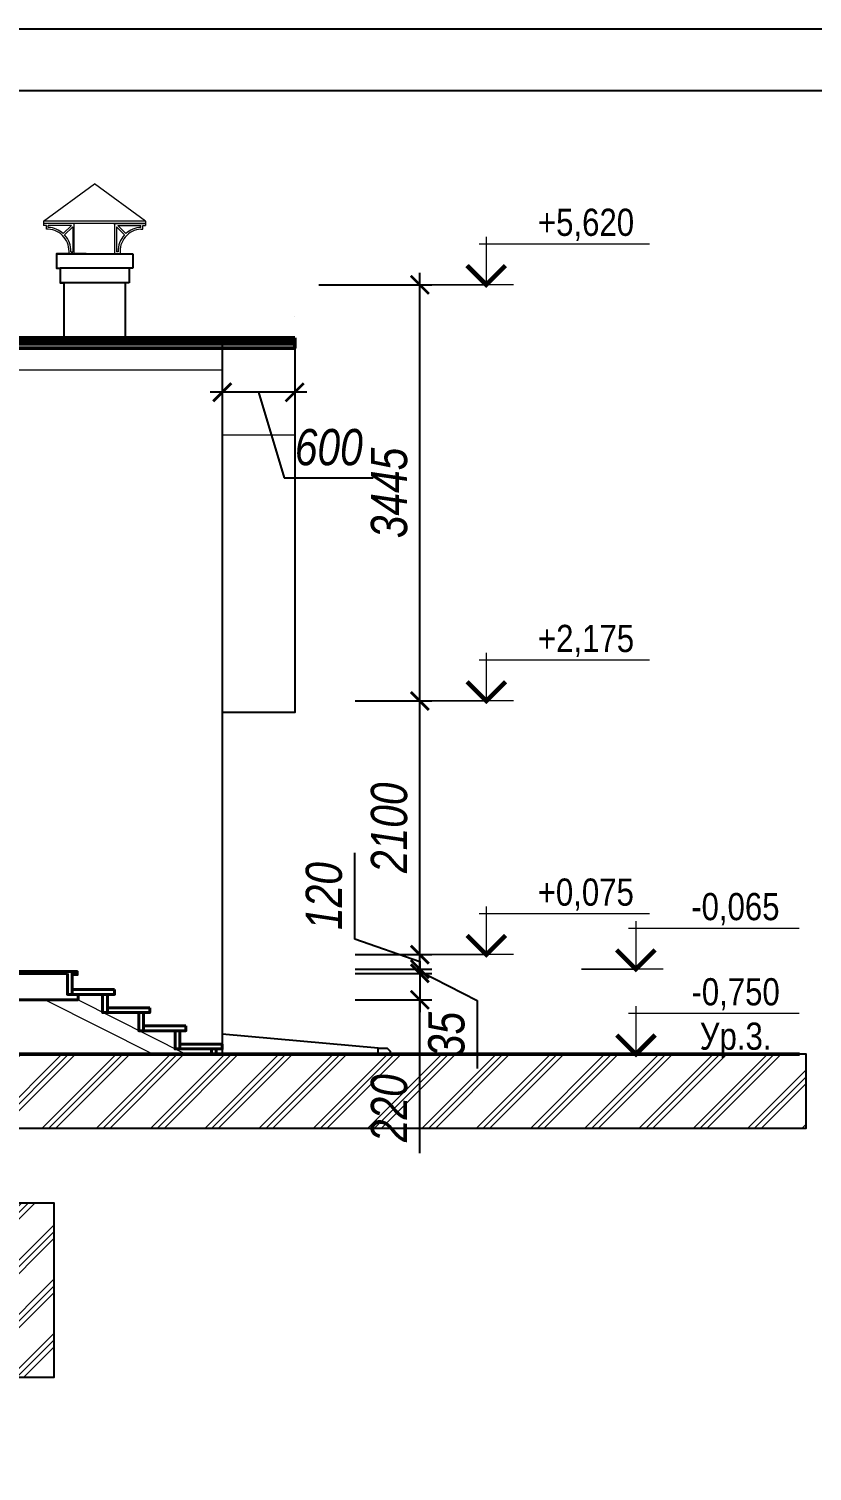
# Model space of a CAD drawing. Header units: millimetres. Extents: x 1582001 to 3303937, y 226471 to 491235.
# Drawn here: x 1855149 to 1861628, y 398115 to 410055 of the extents above; entities that cross this region are included whole.
import ezdxf
from ezdxf.enums import TextEntityAlignment as Align

# ---------------------------------------------------------------- set-up
doc = ezdxf.new("R2010")
doc.units = ezdxf.units.MM
doc.layers.get('Defpoints').update_dxf_attribs({"color": 255, "lineweight": 30})
for name, color, linetype, lineweight in [('A-Wall-G', 22, 'Continuous', 50), ('Конструктивный - Несущий_Ном_пера__1', 7, 'Continuous', 13), ('Отметки', 123, 'Continuous', 18), ('Размеры', 7, 'Continuous', 18), ('Стены несущие', 7, 'Continuous', 40), ('Штриховки', 251, 'Continuous', 20)]:
    doc.layers.add(name, color=color, linetype=linetype, lineweight=lineweight)
doc.layers.add('Т-Подписи', color=7, linetype='Continuous')
doc.layers.add('Формуляр', color=138, linetype='Continuous')
doc.styles.add('-АР-', font='ARIALN.TTF', dxfattribs={"width": 0.98, "height": 300})
doc.styles.add('style', font='ARIALNI.TTF', dxfattribs={"width": 0.98, "height": 300})
doc.dimstyles.new('М100', dxfattribs={"dimtxt": 600, "dimasz": 150, "dimexe": 100, "dimexo": 200, "dimgap": 100, "dimtad": 1, "dimdec": 0, "dimtxsty": 'style', "dimblk": 'ARCHTICK', "dimcen": 150, "dimdle": 100, "dimclrt": 256, "dimadec": 0, "dimazin": 0, "dimtfac": 1, "dimtdec": 0, "dimtmove": 1, "dimatfit": 3, "dimldrblk": 'NONE', "dimfxl": 0, "dimarcsym": 0})

# ---------------------------------------------------------------- blocks, each defined once
blk = doc.blocks.new('_ArchTick')
at = {"color": 0, "linetype": 'ByBlock', "const_width": 0.15}
blk.add_lwpolyline([(-0.5, -0.5), (0.5, 0.5)], dxfattribs=at)
blk = doc.blocks.new('*D546')
at = {"layer": 'Defpoints', "color": 0, "lineweight": -3, "transparency": 16777216}
for p in [(1857648, 402271), (1857648, 402236), (1858383, 402236)]:
    blk.add_point(p, dxfattribs=at)
at = {"layer": 'Размеры', "color": 0, "lineweight": -2, "transparency": 16777216}
for p, q in [((1858383, 402271), (1858383, 402421)), ((1857848, 402271), (1858483, 402271)), ((1858383, 402271), (1858383, 402236)), ((1858383, 402271), (1858383, 402236)), ((1858383, 402253), (1858857, 402011)), ((1857848, 402236), (1858483, 402236)), ((1858383, 402236), (1858383, 402086)), ((1858857, 402011), (1858857, 401449))]:
    blk.add_line(p, q, dxfattribs=at)
at = {"layer": 'Размеры', "color": 0, "lineweight": -2, "transparency": 16777216, "xscale": 150, "yscale": 150, "zscale": 150}
for p, rotation in [((1858383, 402271), 270), ((1858383, 402236), 90)]:
    blk.add_blockref('_ArchTick', p, dxfattribs=dict(at, rotation=rotation))
at = {"layer": 'Размеры', "transparency": 16777216, "insert": (1858604, 401730), "char_height": 300, "attachment_point": 5, "rotation": 90, "style": 'style'}
blk.add_mtext('35', dxfattribs=at)
blk = doc.blocks.new('_None')
blk = doc.blocks.new('*D547')
at = {"layer": 'Defpoints', "color": 0, "lineweight": -3, "transparency": 16777216}
for p in [(1857648, 402236), (1857648, 402016), (1858383, 402016)]:
    blk.add_point(p, dxfattribs=at)
at = {"layer": 'Размеры', "color": 0, "lineweight": -2, "transparency": 16777216}
for p, q in [((1858383, 402336), (1858383, 401916)), ((1857848, 402236), (1858483, 402236)), ((1857848, 402016), (1858483, 402016)), ((1858383, 400747), (1858383, 402016))]:
    blk.add_line(p, q, dxfattribs=at)
at = {"layer": 'Размеры', "color": 0, "lineweight": -2, "transparency": 16777216, "xscale": 150, "yscale": 150, "zscale": 150}
for p, rotation in [((1858383, 402236), 90), ((1858383, 402016), 270)]:
    blk.add_blockref('_ArchTick', p, dxfattribs=dict(at, rotation=rotation))
at = {"layer": 'Размеры', "transparency": 16777216, "insert": (1858130, 401120), "char_height": 300, "attachment_point": 5, "rotation": 90, "style": 'style'}
blk.add_mtext('220', dxfattribs=at)
blk = doc.blocks.new('*D548')
at = {"layer": 'Defpoints', "color": 0, "lineweight": -3, "transparency": 16777216}
for p in [(1857648, 402391), (1858383, 402391), (1857648, 402271)]:
    blk.add_point(p, dxfattribs=at)
at = {"layer": 'Размеры', "color": 0, "lineweight": -2, "transparency": 16777216}
for p, q in [((1857845, 402518), (1857845, 403234)), ((1858383, 402331), (1857845, 402518)), ((1858383, 402391), (1858383, 402541)), ((1857848, 402391), (1858483, 402391)), ((1858383, 402271), (1858383, 402391)), ((1858383, 402271), (1858383, 402391)), ((1857848, 402271), (1858483, 402271)), ((1858383, 402271), (1858383, 402121))]:
    blk.add_line(p, q, dxfattribs=at)
at = {"layer": 'Размеры', "color": 0, "lineweight": -2, "transparency": 16777216, "xscale": 150, "yscale": 150, "zscale": 150}
for p, rotation in [((1858383, 402391), 270), ((1858383, 402271), 90)]:
    blk.add_blockref('_ArchTick', p, dxfattribs=dict(at, rotation=rotation))
at = {"layer": 'Размеры', "transparency": 16777216, "insert": (1857591, 402876), "char_height": 300, "attachment_point": 5, "rotation": 90, "style": 'style'}
blk.add_mtext('120', dxfattribs=at)
blk = doc.blocks.new('*D549')
at = {"layer": 'Defpoints', "color": 0, "lineweight": -3, "transparency": 16777216}
for p in [(1857648, 404491), (1858383, 404491), (1857648, 402391)]:
    blk.add_point(p, dxfattribs=at)
at = {"layer": 'Размеры', "color": 0, "lineweight": -2, "transparency": 16777216}
for p, q in [((1858383, 402291), (1858383, 404591)), ((1857848, 404491), (1858483, 404491)), ((1857848, 402391), (1858483, 402391))]:
    blk.add_line(p, q, dxfattribs=at)
at = {"layer": 'Размеры', "color": 0, "lineweight": -2, "transparency": 16777216, "xscale": 150, "yscale": 150, "zscale": 150}
for p, rotation in [((1858383, 404491), 90), ((1858383, 402391), 270)]:
    blk.add_blockref('_ArchTick', p, dxfattribs=dict(at, rotation=rotation))
at = {"layer": 'Размеры', "transparency": 16777216, "insert": (1858130, 403441), "char_height": 300, "attachment_point": 5, "rotation": 90, "style": 'style'}
blk.add_mtext('2100', dxfattribs=at)
blk = doc.blocks.new('*D550')
at = {"layer": 'Defpoints', "color": 0, "lineweight": -3, "transparency": 16777216}
for p in [(1857348, 407936), (1858383, 407936), (1857648, 404491)]:
    blk.add_point(p, dxfattribs=at)
at = {"layer": 'Размеры', "color": 0, "lineweight": -2, "transparency": 16777216}
for p, q in [((1858383, 404391), (1858383, 408036)), ((1857548, 407936), (1858483, 407936)), ((1857848, 404491), (1858483, 404491))]:
    blk.add_line(p, q, dxfattribs=at)
at = {"layer": 'Размеры', "color": 0, "lineweight": -2, "transparency": 16777216, "xscale": 150, "yscale": 150, "zscale": 150}
for p, rotation in [((1858383, 407936), 90), ((1858383, 404491), 270)]:
    blk.add_blockref('_ArchTick', p, dxfattribs=dict(at, rotation=rotation))
at = {"layer": 'Размеры', "transparency": 16777216, "insert": (1858130, 406213), "char_height": 300, "attachment_point": 5, "rotation": 90, "style": 'style'}
blk.add_mtext('3445', dxfattribs=at)
blk = doc.blocks.new('*D566')
at = {"layer": 'Defpoints', "color": 0, "lineweight": -3, "transparency": 16777216}
for p in [(1856748, 407671), (1857348, 407671), (1856748, 407046)]:
    blk.add_point(p, dxfattribs=at)
at = {"layer": 'Размеры', "color": 0, "lineweight": -2, "transparency": 16777216}
for p, q in [((1856748, 407471), (1856748, 406946)), ((1857348, 407471), (1857348, 406946)), ((1857448, 407046), (1856648, 407046)), ((1857048, 407046), (1857261, 406337)), ((1857261, 406337), (1857998, 406337))]:
    blk.add_line(p, q, dxfattribs=at)
at = {"layer": 'Размеры', "color": 0, "lineweight": -2, "transparency": 16777216, "xscale": 150, "yscale": 150, "zscale": 150, "rotation": 180}
blk.add_blockref('_ArchTick', (1856748, 407046), dxfattribs=at)
at = {"layer": 'Размеры', "color": 0, "lineweight": -2, "transparency": 16777216, "xscale": 150, "yscale": 150, "zscale": 150}
blk.add_blockref('_ArchTick', (1857348, 407046), dxfattribs=at)
at = {"layer": 'Размеры', "transparency": 16777216, "insert": (1857630, 406590), "char_height": 300, "attachment_point": 5, "style": 'style'}
blk.add_mtext('600', dxfattribs=at)
blk = doc.blocks.new('*U5')
at = {"color": 0, "linetype": 'Continuous', "lineweight": -2}
for p, q in [((6, 5.3), (6, 0)), ((24, 4.5), (5.2, 4.5)), ((9, 0), (0, 0)), ((0, 0), (6, 0))]:
    blk.add_line(p, q, dxfattribs=at)
at = {"color": 0, "linetype": 'Continuous', "lineweight": -2, "const_width": 0.5}
blk.add_lwpolyline([(3.88, 2.12), (6, 0), (8.12, 2.12)], dxfattribs=at)
at = {"color": 0, "linetype": 'Continuous', "lineweight": -2, "style": '-АР-', "flags": 8}
blk.add_attdef('OTMETKA', text='', height=3, dxfattribs=at).set_placement((17.03, 4.5), align=Align.BOTTOM_CENTER)
blk.add_attdef('FLOOR', text='', height=3, dxfattribs=at).set_placement((17, 3.5), align=Align.TOP_CENTER)
blk = doc.blocks.new('*U10')
at = {"color": 0, "linetype": 'Continuous', "lineweight": -2}
for p, q in [((6, 5.3), (6, 0)), ((24, 4.5), (5.2, 4.5)), ((9, 0), (0, 0)), ((0, 0), (6, 0))]:
    blk.add_line(p, q, dxfattribs=at)
at = {"color": 0, "linetype": 'Continuous', "lineweight": -2, "const_width": 0.5}
blk.add_lwpolyline([(3.88, 2.12), (6, 0), (8.12, 2.12)], dxfattribs=at)
at = {"color": 0, "linetype": 'Continuous', "lineweight": -2, "style": '-АР-', "flags": 8}
blk.add_attdef('OTMETKA', text='', height=3, dxfattribs=at).set_placement((17.03, 4.5), align=Align.BOTTOM_CENTER)
blk.add_attdef('FLOOR', text='', height=3, dxfattribs=at).set_placement((17, 3.5), align=Align.TOP_CENTER)
blk = doc.blocks.new('OTMETKA')
at = {"color": 0, "linetype": 'Continuous', "lineweight": -2}
for p, q in [((6, 5.3), (6, 0)), ((24, 4.5), (5.2, 4.5)), ((9, 0), (0, 0)), ((0, 0), (6, 0))]:
    blk.add_line(p, q, dxfattribs=at)
at = {"color": 0, "linetype": 'Continuous', "lineweight": -2, "const_width": 0.5}
blk.add_lwpolyline([(3.88, 2.12), (6, 0), (8.12, 2.12)], dxfattribs=at)
at = {"color": 0, "linetype": 'Continuous', "lineweight": -2, "style": '-АР-', "flags": 8}
blk.add_attdef('OTMETKA', text='', height=3, dxfattribs=at).set_placement((17, 4.5), align=Align.BOTTOM_CENTER)
blk.add_attdef('FLOOR', text='', height=3, dxfattribs=at).set_placement((17, 3.5), align=Align.TOP_CENTER)

msp = doc.modelspace()

# ---------------------------------------------------------------- hatches: boundary and pattern name
at = {"layer": 'Размеры', "ltscale": 100}
h = msp.add_hatch(dxfattribs=at)
h.set_pattern_fill('PLAST', color=256, scale=50, angle=45, style=0)
h.set_pattern_definition([(45, (167999.66, 126626.28), (-224.506403, 224.506403), []), (45, (167971.6, 126654.35), (-224.506403, 224.506403), []), (45, (167943.54, 126682.4), (-224.506403, 224.506403), [])])
h.paths.add_polyline_path([(1836653.6, 401566), (1836653.6, 401076.5), (1840745.4, 401076.5), (1840745.4, 400080.3), (1840303.7, 400080.3), (1840303.7, 398904.2), (1842804.8, 398904.2), (1842804.8, 399798), (1845116.1, 399798), (1845116.1, 398891.1), (1847954.7, 398891.1), (1847954.7, 399785.3), (1852602.2, 399785.3), (1852602.2, 398892.8), (1855357.6, 398892.8), (1855357.6, 400333.2), (1854933.7, 400333.2), (1854933.7, 400954.5), (1861577.6, 400954.5), (1861577.6, 401566), (1854228.2, 401566), (1854228.2, 399716), (1854678.2, 399716), (1854678.2, 399416), (1854786, 399416), (1854786, 399316), (1853078.2, 399316), (1853078.2, 399416), (1853178.2, 399416), (1853178.2, 399716), (1853628.2, 399716), (1853628.2, 400266), (1846777.6, 400265.9), (1846777.6, 399715.9), (1847227.6, 399715.9), (1847227.6, 399415.9), (1847335.5, 399415.9), (1847335.5, 399315.9), (1845627.6, 399315.9), (1845627.6, 399415.9), (1845727.6, 399415.9), (1845727.6, 399715.9), (1846177.6, 399715.9), (1846177.6, 400265.9), (1841838.2, 400265.9), (1841838.2, 399716), (1842288.2, 399716), (1842288.2, 399416), (1842396, 399416), (1842396, 399316), (1840688.2, 399316), (1840688.2, 399416), (1840788.2, 399416), (1840788.2, 399716), (1841238.2, 399716), (1841238.2, 401466), (1839938.2, 401466), (1839938.2, 401366), (1839638.2, 401366), (1839638.2, 401466), (1839738.2, 401466), (1839738.2, 401566)])

# ---------------------------------------------------------------- linework, layer by layer
at = {"color": 0, "lineweight": -3, "ltscale": 100}
msp.add_lwpolyline([(1855947.4, 407953.6), (1855437.4, 407953.6), (1855437.4, 407496.5), (1855947.4, 407496.5)], close=True, dxfattribs=at)
for points in [[(1856748.2, 407411.5), (1856748.2, 407411.5), (1856748.2, 401566), (1856698.2, 401566), (1856748.2, 401566), (1856748.2, 401566), (1856748.2, 401566), (1856748.2, 401566)], [(1854278.2, 402236), (1855467.2, 402236)], [(1856748.2, 401731.2), (1856748.2, 401566), (1858038.2, 401566), (1858038.2, 401616), (1856748.2, 401731.2)], [(1856748.2, 401566), (1856748.2, 401566), (1856748.2, 401566), (1856748.2, 401566), (1856748.2, 401566), (1856748.2, 401566), (1856748.2, 401566)], [(1858038.2, 401616), (1858113.2, 401616), (1858138.2, 401591), (1858138.2, 401566), (1858038.2, 401566), (1858038.2, 401616)]]:
    msp.add_lwpolyline(points)
at = {"color": 255, "lineweight": -3, "ltscale": 100}
msp.add_lwpolyline([(1857348.2, 407496.5), (1857348.2, 404396.5), (1856748.2, 404396.5)], dxfattribs=at)
at = {"layer": 'A-Wall-G', "color": 0, "ltscale": 100}
for p, q in [((1857348.2, 407671), (1857348.2, 407671)), ((1857348.2, 407671), (1857348.2, 407671)), ((1857348.2, 407671), (1857348.2, 407671)), ((1857348.2, 407671), (1857348.2, 407671)), ((1857348.2, 407671), (1857348.2, 407671)), ((1857348.2, 407471.5), (1854928.2, 407471.5)), ((1857348.2, 407446.5), (1854928.2, 407446.5)), ((1857348.2, 407411.5), (1854928.2, 407411.5)), ((1841238.2, 401566), (1861523.5, 401566))]:
    msp.add_line(p, q, dxfattribs=at)
for points in [[(1857348.2, 407496.5), (1854928.2, 407496.5)], [(1854928.2, 407411.5), (1857348.2, 407411.5), (1857348.2, 407411.5), (1857348.2, 407411.5), (1857348.2, 407496.5), (1857348.2, 407496.5), (1857348.2, 407496.5)]]:
    msp.add_lwpolyline(points, dxfattribs=at)
at = {"layer": 'Defpoints', "color": 255, "lineweight": -3, "ltscale": 100}
for points in [[(1854933.7, 400954.5), (1861577.6, 400954.5), (1861577.6, 401566), (1854228.2, 401566)], [(1852602.2, 398892.8), (1855357.6, 398892.8), (1855357.6, 400333.2), (1854933.7, 400333.2)]]:
    msp.add_lwpolyline(points, dxfattribs=at)
at = {"layer": 'Конструктивный - Несущий_Ном_пера__1', "ltscale": 100}
for p, q in [((1855437.4, 407496.5), (1855437.4, 407953.6)), ((1855947.4, 407496.5), (1855947.4, 407953.6))]:
    msp.add_line(p, q, dxfattribs=at)
at = {"layer": 'Размеры', "ltscale": 100}
msp.add_line((1857348.2, 407231.5), (1857348.2, 407411.5), dxfattribs=at)
at = {"layer": 'Размеры', "color": 0, "ltscale": 100}
msp.add_lwpolyline([(1856748.2, 406694), (1857348.2, 406694), (1857348.2, 407496.5)], dxfattribs=at)
at = {"layer": 'Размеры', "ltscale": 100}
for points in [[(1854278.2, 407231.5), (1856748.2, 407231.5)], [(1855284.6, 402016), (1856175.6, 401566)], [(1855556.3, 402016), (1856447.3, 401566)], [(1856748.2, 401566), (1856748.2, 401566)]]:
    msp.add_lwpolyline(points, dxfattribs=at)
at = {"layer": 'Стены несущие'}
for p, q in [((1855507.2, 402251), (1855507.2, 402101)), ((1855798.2, 402061), (1855798.2, 401911)), ((1855798.2, 401911), (1856098.2, 401911)), ((1856098.2, 401911), (1856098.2, 401761)), ((1856098.2, 401761), (1856398.2, 401761)), ((1856398.2, 401761), (1856098.2, 401761)), ((1856098.2, 401761), (1856098.2, 401761)), ((1856098.2, 401761), (1856398.2, 401761)), ((1856398.2, 401761), (1856398.2, 401651)), ((1856398.2, 401651), (1856698.2, 401651))]:
    msp.add_line(p, q, dxfattribs=at)
for points in [[(1855498.2, 402251), (1854278.2, 402251), (1854278.2, 402391), (1854228.2, 402391)], [(1855467.2, 402236), (1854118.2, 402236), (1854118.2, 402016), (1855556.3, 402016)], [(1855498.2, 402251), (1854278.2, 402251), (1854278.2, 402236)], [(1855467.2, 402236), (1855467.2, 402101), (1855467.2, 402061), (1855758.2, 402061), (1855758.2, 402061), (1855758.2, 401951), (1855758.2, 401911), (1856058.2, 401911), (1856058.2, 401911), (1856058.2, 401801), (1856058.2, 401761), (1856358.2, 401761), (1856358.2, 401761), (1856358.2, 401651), (1856358.2, 401611), (1856658.2, 401611), (1856658.2, 401611), (1856658.2, 401566)], [(1855498.2, 402251), (1855548.2, 402251), (1855548.2, 402226), (1855548.2, 402226), (1855507.2, 402226)], [(1855556.3, 402016), (1855556.3, 402061)], [(1856698.2, 401611), (1856698.2, 401566)], [(1856748.2, 401566), (1856748.2, 401566)]]:
    msp.add_lwpolyline(points, dxfattribs=at)
for points in [[(1855857.2, 402101), (1855507.2, 402101), (1855507.2, 402061), (1855857.2, 402061)], [(1856148.2, 401951), (1855798.2, 401951), (1855798.2, 401911), (1856148.2, 401911)], [(1856448.2, 401801), (1856098.2, 401801), (1856098.2, 401761), (1856448.2, 401761)], [(1856748.2, 401651), (1856398.2, 401651), (1856398.2, 401611), (1856748.2, 401611)]]:
    msp.add_lwpolyline(points, close=True, dxfattribs=at)
at = {"layer": 'Т-Подписи', "ltscale": 100}
for p, q in [((1855377.4, 408193.6), (1856007.4, 408193.6)), ((1856007.4, 408193.6), (1856007.4, 408073.6)), ((1856007.4, 408073.6), (1855407.4, 408073.6)), ((1855977.4, 408073.6), (1855977.4, 407953.6)), ((1855977.4, 407953.6), (1855407.4, 407953.6))]:
    msp.add_line(p, q, dxfattribs=at)
msp.add_lwpolyline([(1855622.4, 408193.6), (1855377.4, 408193.6), (1855377.4, 408073.6), (1855407.4, 408073.6), (1855407.4, 407953.6), (1855437.4, 407953.6)], dxfattribs=at)
at = {"layer": 'Формуляр', "color": 0}
for points in [[(1834000.4, 410054.8), (1876000.3, 410054.8), (1876000.3, 380354.9), (1834000.4, 380354.9)], [(1836000.4, 380854.9), (1836000.4, 409544.8), (1875500.3, 409544.8), (1875500.3, 380854.9)]]:
    msp.add_lwpolyline(points, close=True, dxfattribs=at)
at = {"layer": 'Штриховки'}
for p, q in [((1855269.4, 408463.4), (1855691.9, 408772.3)), ((1856114.4, 408463.4), (1855691.9, 408772.3)), ((1856114.4, 408463.4), (1855269.4, 408463.4)), ((1855269.4, 408463.4), (1855269.4, 408443.4)), ((1856114.4, 408463.4), (1856114.4, 408443.4)), ((1855535.6, 408443.4), (1855269.4, 408443.4)), ((1855269.4, 408443.4), (1855269.4, 408427.4)), ((1855293.4, 408427.4), (1855269.4, 408427.4)), ((1855293.4, 408395.4), (1855293.4, 408427.4)), ((1855309.4, 408395.4), (1855293.4, 408395.4)), ((1855500.2, 408427.4), (1855309.4, 408427.4)), ((1855309.4, 408411.4), (1855309.4, 408427.4)), ((1856114.4, 408443.4), (1855314.6, 408443.4)), ((1855500.2, 408427.4), (1855432.9, 408360.2)), ((1855511.6, 408416.1), (1855444.3, 408348.9)), ((1855511.6, 408416.1), (1855511.6, 408209.6)), ((1855524.6, 408193.6), (1855524.6, 408443.4)), ((1855848.2, 408443.4), (1856114.4, 408443.4)), ((1855859.2, 408193.6), (1855859.2, 408443.4)), ((1855872.2, 408416.1), (1855939.5, 408348.9)), ((1855872.2, 408416.1), (1855872.2, 408209.6)), ((1855883.5, 408427.4), (1855950.8, 408360.2)), ((1855883.5, 408427.4), (1856074.3, 408427.4)), ((1856074.3, 408411.4), (1856074.3, 408427.4)), ((1856074.3, 408395.4), (1856090.3, 408395.4)), ((1856074.3, 408395.4), (1856090.3, 408395.4)), ((1856090.3, 408427.4), (1856114.4, 408427.4)), ((1856090.3, 408395.4), (1856090.3, 408427.4)), ((1856114.4, 408443.4), (1856114.4, 408427.4)), ((1855536.7, 408193.6), (1855480.6, 408193.6)), ((1855497.8, 408209.6), (1855512.7, 408209.6)), ((1855848.2, 408193.6), (1855904.3, 408193.6)), ((1855887.1, 408209.6), (1855872.2, 408209.6))]:
    msp.add_line(p, q, dxfattribs=at)
for centre, radius, start, end in [((1855300.4, 408215.3), 196.3, 47.53964, 87.36429), ((1855300.4, 408215.3), 180.3, 353.07123, 87.13022), ((1855300.4, 408215.3), 196.3, 358.321, 42.86852), ((1856083.3, 408215.3), 196.3, 137.13148, 181.679), ((1856083.3, 408215.3), 180.3, 92.86978, 186.92877), ((1856083.3, 408215.3), 196.3, 92.63571, 132.46036)]:
    msp.add_arc(centre, radius, start, end, dxfattribs=at)

# ---------------------------------------------------------------- block references
at = {"layer": 'Отметки', "color": 0, "ltscale": 100}
ref = msp.add_blockref('*U5', (1858482.7, 407936), dxfattribs=dict(at, xscale=75, yscale=75, zscale=75))
ref.add_attrib('OTMETKA', '+5,620', dxfattribs={"layer": '0', "color": 0, "linetype": 'Continuous', "lineweight": -2, "height": 225, "style": '-АР-', "flags": 8}).set_placement((1859757.7, 408273.5), align=Align.BOTTOM_CENTER)
ref = msp.add_blockref('*U5', (1858482.7, 404491), dxfattribs=dict(at, xscale=75, yscale=75, zscale=75))
ref.add_attrib('OTMETKA', '+2,175', dxfattribs={"layer": '0', "color": 0, "linetype": 'Continuous', "lineweight": -2, "height": 225, "style": '-АР-', "flags": 8}).set_placement((1859757.7, 404828.5), align=Align.BOTTOM_CENTER)
ref = msp.add_blockref('*U10', (1858482.7, 402391), dxfattribs=dict(at, xscale=75, yscale=75, zscale=75))
ref.add_attrib('OTMETKA', '+0,075', dxfattribs={"layer": '0', "color": 0, "linetype": 'Continuous', "lineweight": -2, "height": 225, "style": '-АР-', "flags": 8}).set_placement((1859755.7, 402728.5), align=Align.BOTTOM_CENTER)
ref = msp.add_blockref('*U10', (1859720.2, 402271), dxfattribs=dict(at, xscale=75, yscale=75, zscale=75))
ref.add_attrib('OTMETKA', '-0,065', dxfattribs={"layer": '0', "color": 0, "linetype": 'Continuous', "lineweight": -2, "height": 225, "style": '-АР-', "flags": 8}).set_placement((1860993.2, 402608.5), align=Align.BOTTOM_CENTER)
at = {"layer": 'Отметки', "color": 0, "ltscale": 100, "xscale": 75, "yscale": 75, "zscale": 75}
msp.add_blockref('OTMETKA', (1859720.2, 401566), dxfattribs=at).add_auto_attribs({'OTMETKA': '-0,750', 'FLOOR': 'Ур.3.'})

# ---------------------------------------------------------------- dimensions: what is measured, and where the dimension line sits
at = {"layer": 'Размеры'}
for base, p1, p2, picture, middle in [((1858382.7, 407936), (1857648.2, 404491), (1857348.2, 407936), '*D550', (1858129.5, 406213.5)), ((1858382.7, 404491), (1857648.2, 402391), (1857648.2, 404491), '*D549', (1858129.5, 403441))]:
    dim = msp.add_linear_dim(base=base, p1=p1, p2=p2, angle=90, dimstyle='М100', override={"dimtxt": 250}, dxfattribs=at)
    dim.commit()
    dim.dimension.update_dxf_attribs({"geometry": picture, "text_midpoint": middle})
dim = msp.add_linear_dim(base=(1856748.2, 407046), p1=(1857348.2, 407671), p2=(1856748.2, 407671), dimstyle='М100', override={"dimtxt": 250}, dxfattribs=at)
dim.commit()
dim.dimension.update_dxf_attribs({"geometry": '*D566', "text_midpoint": (1857361, 406589.7)})
for base, p1, p2, override, picture, middle in [((1858382.7, 402391), (1857648.2, 402271), (1857648.2, 402391), {"dimtxt": 250}, '*D548', (1857844.6, 402618.5)), ((1858382.7, 402236), (1857648.2, 402271), (1857648.2, 402236), {"dimtxt": 250}, '*D546', (1858857, 401910.6)), ((1858382.7, 402016), (1857648.2, 402236), (1857648.2, 402016), {"dimtxt": 250, "dimlfac": 1, "dimtxsty": 'style', "dimblk1": 'ArchTick', "dimblk2": 'ArchTick', "dimsah": 1, "dimtolj": 0}, '*D547', (1858382.7, 401119.8))]:
    dim = msp.add_linear_dim(base=base, p1=p1, p2=p2, angle=90, dimstyle='М100', override=override, dxfattribs=at)
    dim.commit()
    dim.dimension.update_dxf_attribs({"geometry": picture, "text_midpoint": middle, "dimtype": 160})

doc.saveas('drawing.dxf')
